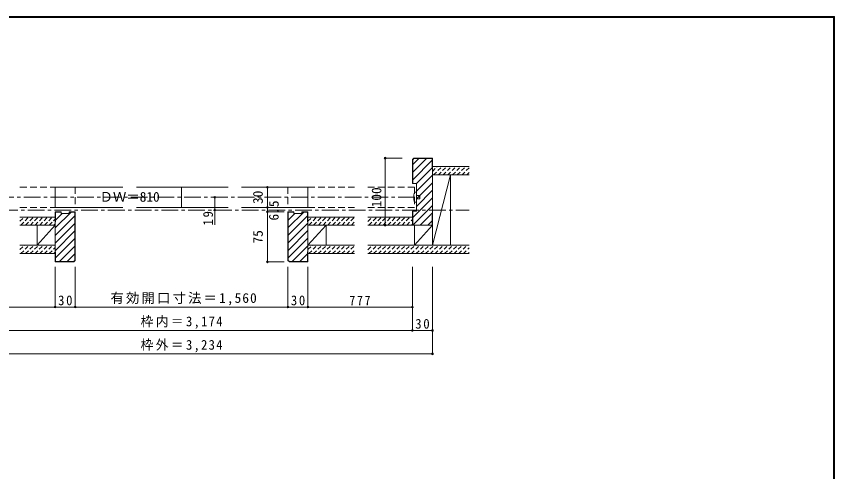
# Model space of a CAD drawing. Units: millimetres, scale not verified. Extents: x -973 to 977, y -718 to 696.
# Drawn here: x -247 to 977, y 16 to 696 of the extents above; entities that cross this region are included whole.
import ezdxf
from ezdxf.enums import TextEntityAlignment as Align

# ---------------------------------------------------------------- set-up
doc = ezdxf.new("R2010")
doc.units = ezdxf.units.MM
doc.header["$LTSCALE"] = 5
doc.header["$PDMODE"] = 32
doc.header["$PDSIZE"] = 2.5
for name, pattern in [('CHAIN1', [8, 5, -1, 1, -1]), ('DASHED1', [1.8, 1.2, -0.6]), ('DASHED2', [3, 2, -1])]:
    doc.linetypes.add(name, pattern=pattern)
for name, color, linetype, lineweight in [('0-1_通り芯', 4, 'CHAIN1', 9), ('0-2_柱', 7, 'Continuous', 9), ('0-3_仕上げ', 2, 'Continuous', 9), ('0-4_枠', 3, 'Continuous', 9), ('0-6_扉', 2, 'Continuous', 9), ('0-7_金物', 7, 'Continuous', 9), ('0-B_寸法', 7, 'Continuous', 9), ('0-C_ハッチ', 4, 'DASHED1', 9), ('F-1_枠', 6, 'Continuous', 9)]:
    doc.layers.add(name, color=color, linetype=linetype, lineweight=lineweight)
doc.styles.add('ＭＳ ゴシック', font='')
doc.styles.get('ＭＳ ゴシック').set_extended_font_data('MS Gothic')

msp = doc.modelspace()

# ---------------------------------------------------------------- linework, layer by layer
at = {"layer": '0-1_通り芯'}
for p, q in [((-355.883, 425.5), (356.23, 425.5)), ((-429.869, 406.5), (430.23, 406.5))]:
    msp.add_line(p, q, dxfattribs=at)
at = {"layer": '0-2_柱'}
for p, q in [((375.23, 354), (375.23, 459)), ((375.23, 459), (402.23, 459)), ((375.23, 354), (402.23, 459)), ((402.23, 459), (402.23, 354)), ((-215.855, 384), (-215.855, 354)), ((-188.855, 384), (-215.855, 384)), ((-215.855, 354), (-188.855, 384)), ((-188.855, 354), (-188.855, 384)), ((216.202, 384), (189.202, 354)), ((189.202, 384), (216.202, 384)), ((189.202, 354), (189.202, 384)), ((216.202, 384), (216.202, 354)), ((-215.855, 354), (-188.855, 354)), ((216.202, 354), (189.202, 354)), ((375.23, 354), (348.23, 354)), ((402.23, 354), (375.23, 354))]:
    msp.add_line(p, q, dxfattribs=at)
at = {"layer": '0-2_柱', "color": 3}
msp.add_line((189.202, 354), (189.202, 384), dxfattribs=at)
at = {"layer": '0-2_柱'}
msp.add_lwpolyline([(348.23, 354), (348.23, 384), (375.23, 384)], close=True, dxfattribs=at)
at = {"layer": '0-3_仕上げ'}
for p, q in [((430.216, 471.5), (375.23, 471.5)), ((375.23, 459), (375.23, 471.5)), ((430.216, 459), (375.23, 459)), ((-241.44, 396), (-188.855, 396)), ((-188.855, 396), (-188.855, 384)), ((258.724, 396), (189.202, 396)), ((345.23, 396), (278.724, 396)), ((-241.44, 384), (-188.855, 384)), ((258.724, 384), (189.202, 384)), ((345.23, 384), (278.724, 384)), ((-241.44, 354), (-188.855, 354)), ((-188.855, 341.5), (-188.855, 354)), ((258.724, 354), (189.202, 354)), ((189.202, 341.5), (189.202, 354)), ((430.216, 354), (278.724, 354)), ((-241.44, 341.5), (-188.855, 341.5)), ((258.724, 341.5), (189.202, 341.5)), ((430.216, 341.5), (278.724, 341.5))]:
    msp.add_line(p, q, dxfattribs=at)
at = {"layer": '0-4_枠'}
for p, q in [((345.23, 481.879), (347.352, 484)), ((345.23, 481.879), (345.23, 446)), ((345.73, 481.672), (347.559, 483.5)), ((345.73, 481.672), (345.73, 446)), ((347.352, 484), (375.23, 484)), ((347.559, 483.5), (374.73, 483.5)), ((374.73, 483.5), (374.73, 469)), ((375.23, 469), (374.73, 469)), ((-188.855, 329), (-188.855, 404)), ((-167.855, 404), (-158.855, 404)), ((-167.855, 404), (-167.855, 401.5)), ((-158.855, 331.121), (-158.855, 404)), ((159.202, 331.121), (159.202, 404)), ((168.202, 404), (159.202, 404)), ((168.202, 404), (168.202, 401.5)), ((189.202, 329), (189.202, 404)), ((351.23, 405), (345.23, 405)), ((345.23, 384), (345.23, 405)), ((345.73, 384), (345.73, 405)), ((-179.855, 403.5), (-188.355, 403.5)), ((-179.855, 401.5), (-167.855, 401.5)), ((-167.855, 403.5), (-159.355, 403.5)), ((-159.355, 331.328), (-159.355, 403.5)), ((168.202, 403.5), (159.702, 403.5)), ((159.702, 331.328), (159.702, 403.5)), ((180.202, 401.5), (168.202, 401.5)), ((180.202, 403.5), (188.702, 403.5)), ((-159.355, 331.328), (-161.183, 329.5)), ((-158.855, 331.121), (-160.976, 329)), ((159.202, 331.121), (161.323, 329)), ((159.702, 331.328), (161.53, 329.5)), ((-160.976, 329), (-188.855, 329)), ((-161.183, 329.5), (-188.355, 329.5)), ((161.323, 329), (189.202, 329)), ((161.53, 329.5), (188.702, 329.5))]:
    msp.add_line(p, q, dxfattribs=at)
for points in [[(345.23, 384), (375.23, 384), (375.23, 484)], [(351.23, 405), (351.23, 446), (345.23, 446)], [(-179.855, 401.5), (-179.855, 404), (-188.855, 404)], [(180.202, 401.5), (180.202, 404), (189.202, 404)], [(-188.855, 389), (-188.355, 389), (-188.355, 403.5)], [(189.202, 389), (188.702, 389), (188.702, 403.5)], [(374.73, 384), (374.73, 399), (375.23, 399)], [(-188.855, 344), (-188.355, 344), (-188.355, 329.5)], [(189.202, 344), (188.702, 344), (188.702, 329.5)]]:
    msp.add_lwpolyline(points, dxfattribs=at)
at = {"layer": '0-6_扉', "linetype": 'DASHED2'}
for p, q in [((-241.44, 440.5), (-158.855, 440.5)), ((-158.855, 440.5), (-158.855, 410.5)), ((159.202, 440.5), (159.202, 410.5)), ((159.202, 440.5), (258.724, 440.5)), ((278.724, 440.5), (348.23, 440.5)), ((348.23, 440.5), (348.23, 410.5)), ((-241.44, 410.5), (-158.855, 410.5)), ((159.202, 410.5), (258.724, 410.5)), ((278.724, 410.5), (348.23, 410.5))]:
    msp.add_line(p, q, dxfattribs=at)
at = {"layer": '0-6_扉', "color": 6}
for p, q in [((-188.855, 440.5), (-188.855, 410.5)), ((-188.855, 440.5), (-87.44, 440.5)), ((-67.44, 440.5), (69.727, 440.5)), ((0.174, 440.5), (0.174, 410.5)), ((89.727, 440.5), (189.202, 440.5)), ((189.202, 440.5), (189.202, 410.5)), ((-188.855, 410.5), (-87.44, 410.5)), ((-67.44, 410.5), (69.727, 410.5)), ((89.727, 410.5), (189.202, 410.5))]:
    msp.add_line(p, q, dxfattribs=at)
at = {"layer": '0-7_金物'}
for p, q in [((351.23, 418), (348.23, 418)), ((356.23, 428), (351.23, 428)), ((351.23, 423), (356.23, 423)), ((356.23, 423), (356.23, 428))]:
    msp.add_line(p, q, dxfattribs=at)
msp.add_lwpolyline([(348.23, 433), (351.23, 433), (351.23, 418)], dxfattribs=at)
msp.add_arc((375.855, 425.5), 28.625, 164.81071, 195.18929, dxfattribs=at)
at = {"layer": '0-B_寸法', "color": 4}
for p, q in [((304.589, 484), (330.23, 484)), ((304.589, 484), (304.589, 384)), ((128.497, 440.5), (128.497, 329)), ((49.727, 425.5), (49.727, 384.5)), ((153.544, 404), (128.497, 404)), ((304.589, 384), (330.23, 384)), ((-188.855, 261.5), (-188.855, 321.5)), ((-158.855, 261.5), (-158.855, 321.5)), ((153.544, 329), (128.497, 329)), ((159.202, 261.5), (159.202, 321.5)), ((189.202, 261.5), (189.202, 321.5)), ((345.23, 226.5), (345.23, 321.5)), ((375.23, 191.5), (375.23, 321.5)), ((-344.883, 261.5), (-188.855, 261.5)), ((-188.855, 261.5), (-158.855, 261.5)), ((-158.855, 261.5), (159.202, 261.5)), ((159.202, 261.5), (189.202, 261.5)), ((189.202, 261.5), (345.23, 261.5)), ((-344.883, 226.5), (345.23, 226.5)), ((345.23, 226.5), (375.23, 226.5)), ((-374.883, 191.5), (375.23, 191.5))]:
    msp.add_line(p, q, dxfattribs=at)
at = {"layer": '0-B_寸法'}
for p in [(304.589, 484), (128.497, 440.5), (49.727, 425.5), (49.727, 406.5), (128.497, 410.5), (128.497, 404), (304.589, 384), (128.497, 329), (-188.855, 261.5), (-158.855, 261.5), (159.202, 261.5), (189.202, 261.5), (345.23, 261.5), (345.23, 226.5), (375.23, 226.5), (375.23, 191.5)]:
    msp.add_point(p, dxfattribs=at)
at = {"layer": '0-C_ハッチ', "linetype": 'Continuous'}
for p, q in [((354.844, 483.5), (345.73, 474.386)), ((366.158, 483.5), (345.73, 463.073)), ((374.73, 480.759), (345.73, 451.759)), ((374.73, 469.445), (351.23, 445.945)), ((375.23, 458.631), (351.23, 434.631)), ((375.23, 447.318), (351.23, 423.318)), ((375.23, 436.004), (351.23, 412.004)), ((375.23, 424.69), (345.73, 395.19)), ((375.23, 413.377), (345.854, 384)), ((-165.007, 403.5), (-188.855, 379.652)), ((-159.355, 397.838), (-188.855, 368.338)), ((-187.634, 403.5), (-188.355, 402.779)), ((-178.32, 401.5), (-188.355, 391.465)), ((183.05, 403.5), (159.702, 380.152)), ((160.423, 403.5), (159.702, 402.779)), ((169.737, 401.5), (159.702, 391.465)), ((188.702, 397.838), (159.702, 368.838)), ((375.23, 402.063), (357.167, 384)), ((-159.355, 386.524), (-188.855, 357.024)), ((189.202, 387.024), (159.702, 357.524)), ((374.73, 390.249), (368.481, 384)), ((-159.355, 375.211), (-188.855, 345.711)), ((189.202, 375.71), (159.702, 346.21)), ((-159.355, 363.897), (-188.355, 334.897)), ((189.202, 364.397), (159.702, 334.897)), ((-159.355, 352.583), (-182.438, 329.5)), ((189.202, 353.083), (165.619, 329.5)), ((-159.355, 341.269), (-171.124, 329.5)), ((188.702, 341.269), (176.932, 329.5))]:
    msp.add_line(p, q, dxfattribs=at)
at = {"layer": '0-C_ハッチ'}
for p, q in [((375.23, 464.232), (382.498, 471.5)), ((375.23, 471.303), (375.427, 471.5)), ((377.07, 459), (389.57, 471.5)), ((384.141, 459), (396.641, 471.5)), ((391.212, 459), (403.712, 471.5)), ((398.283, 459), (410.783, 471.5)), ((405.354, 459), (417.854, 471.5)), ((412.425, 459), (424.925, 471.5)), ((419.496, 459), (430.216, 469.72)), ((426.567, 459), (430.216, 462.649)), ((-241.44, 389.718), (-235.157, 396)), ((-240.086, 384), (-228.086, 396)), ((-233.015, 384), (-221.015, 396)), ((-225.944, 384), (-213.944, 396)), ((-218.873, 384), (-206.873, 396)), ((-211.802, 384), (-199.802, 396)), ((-204.731, 384), (-192.731, 396)), ((-197.66, 384), (-188.855, 392.805)), ((189.202, 389.718), (195.484, 396)), ((190.555, 384), (202.555, 396)), ((197.626, 384), (209.626, 396)), ((204.697, 384), (216.697, 396)), ((211.769, 384), (223.769, 396)), ((218.84, 384), (230.84, 396)), ((225.911, 384), (237.911, 396)), ((232.982, 384), (244.982, 396)), ((240.053, 384), (252.053, 396)), ((247.124, 384), (258.724, 395.6)), ((278.724, 389.466), (285.258, 396)), ((280.329, 384), (292.329, 396)), ((287.4, 384), (299.4, 396)), ((294.471, 384), (306.471, 396)), ((301.542, 384), (313.542, 396)), ((308.613, 384), (320.613, 396)), ((315.684, 384), (327.684, 396)), ((322.755, 384), (334.755, 396)), ((329.827, 384), (341.827, 396)), ((336.898, 384), (345.23, 392.333)), ((-190.589, 384), (-188.855, 385.734)), ((254.195, 384), (258.724, 388.529)), ((343.969, 384), (345.23, 385.262)), ((-241.44, 347.291), (-234.731, 354)), ((-240.16, 341.5), (-227.66, 354)), ((-233.089, 341.5), (-220.589, 354)), ((-226.018, 341.5), (-213.518, 354)), ((-218.947, 341.5), (-206.447, 354)), ((-211.875, 341.5), (-199.375, 354)), ((-204.804, 341.5), (-192.304, 354)), ((-197.733, 341.5), (-188.855, 350.379)), ((-190.662, 341.5), (-188.855, 343.307)), ((189.202, 347.291), (195.911, 354)), ((190.482, 341.5), (202.982, 354)), ((197.553, 341.5), (210.053, 354)), ((204.624, 341.5), (217.124, 354)), ((211.695, 341.5), (224.195, 354)), ((218.766, 341.5), (231.266, 354)), ((225.837, 341.5), (238.337, 354)), ((232.908, 341.5), (245.408, 354)), ((239.979, 341.5), (252.479, 354)), ((247.05, 341.5), (258.724, 353.173)), ((254.121, 341.5), (258.724, 346.102)), ((278.724, 347.039), (285.684, 354)), ((280.255, 341.5), (292.755, 354)), ((287.327, 341.5), (299.827, 354)), ((294.398, 341.5), (306.898, 354)), ((301.469, 341.5), (313.969, 354)), ((308.54, 341.5), (321.04, 354)), ((315.611, 341.5), (328.111, 354)), ((322.682, 341.5), (335.182, 354)), ((329.753, 341.5), (342.253, 354)), ((336.824, 341.5), (349.324, 354)), ((343.895, 341.5), (356.395, 354)), ((350.966, 341.5), (363.466, 354)), ((358.037, 341.5), (370.537, 354)), ((365.108, 341.5), (377.608, 354)), ((372.179, 341.5), (384.679, 354)), ((379.25, 341.5), (391.75, 354)), ((386.321, 341.5), (398.821, 354)), ((393.393, 341.5), (405.893, 354)), ((400.464, 341.5), (412.964, 354)), ((407.535, 341.5), (420.035, 354)), ((414.606, 341.5), (427.106, 354)), ((421.677, 341.5), (430.23, 350.053)), ((428.748, 341.5), (430.23, 342.982))]:
    msp.add_line(p, q, dxfattribs=at)
at = {"layer": 'F-1_枠'}
for p, q in [((-973.347, 695.833), (976.653, 695.833)), ((-973.347, 695), (976.653, 695)), ((-973.347, 694.167), (976.653, 694.167)), ((974.986, 695.833), (974.986, -700.833)), ((975.82, 695.833), (975.82, -700.833)), ((976.653, 695.833), (976.653, -700.833))]:
    msp.add_line(p, q, dxfattribs=at)

# ---------------------------------------------------------------- texts
at = {"layer": '0-B_寸法', "style": 'ＭＳ ゴシック'}
msp.add_text('ＤＷ＝810', height=14.66, dxfattribs=at).set_placement((-122.44, 414.5), align=Align.BOTTOM_LEFT)
for s, p in [('30', (125.997, 415.5)), ('100', (303.339, 410.5)), ('6.5', (149.796, 390.815)), ('75', (125.997, 356.5))]:
    msp.add_text(s, height=14.66, rotation=90, dxfattribs=at).set_placement(p, align=Align.BOTTOM_LEFT)
at = {"layer": '0-B_寸法', "insert": (47.227, 383.375), "char_height": 14.66, "attachment_point": 7, "rotation": 90, "style": 'ＭＳ ゴシック'}
msp.add_mtext('\\T1.27;\\W0.95;19', dxfattribs=at)
at = {"layer": '0-B_寸法', "char_height": 14.66, "attachment_point": 7, "style": 'ＭＳ ゴシック'}
for s, insert in [('\\T1.16;有効開口寸法＝1,560', (-106.076, 264)), ('\\T1.27;\\W0.95;30', (-184.48, 264)), ('\\T1.27;\\W0.95;30', (163.577, 264)), ('\\T1.27;\\W0.9;777', (250.966, 264)), ('\\T1.19;\\W0.95;枠内＝3,174', (-61.076, 229)), ('\\T1.27;\\W0.95;30', (349.605, 229)), ('\\T1.19;\\W0.95;枠外＝3,234', (-61.076, 194))]:
    msp.add_mtext(s, dxfattribs=dict(at, insert=insert))

doc.saveas('drawing.dxf')
